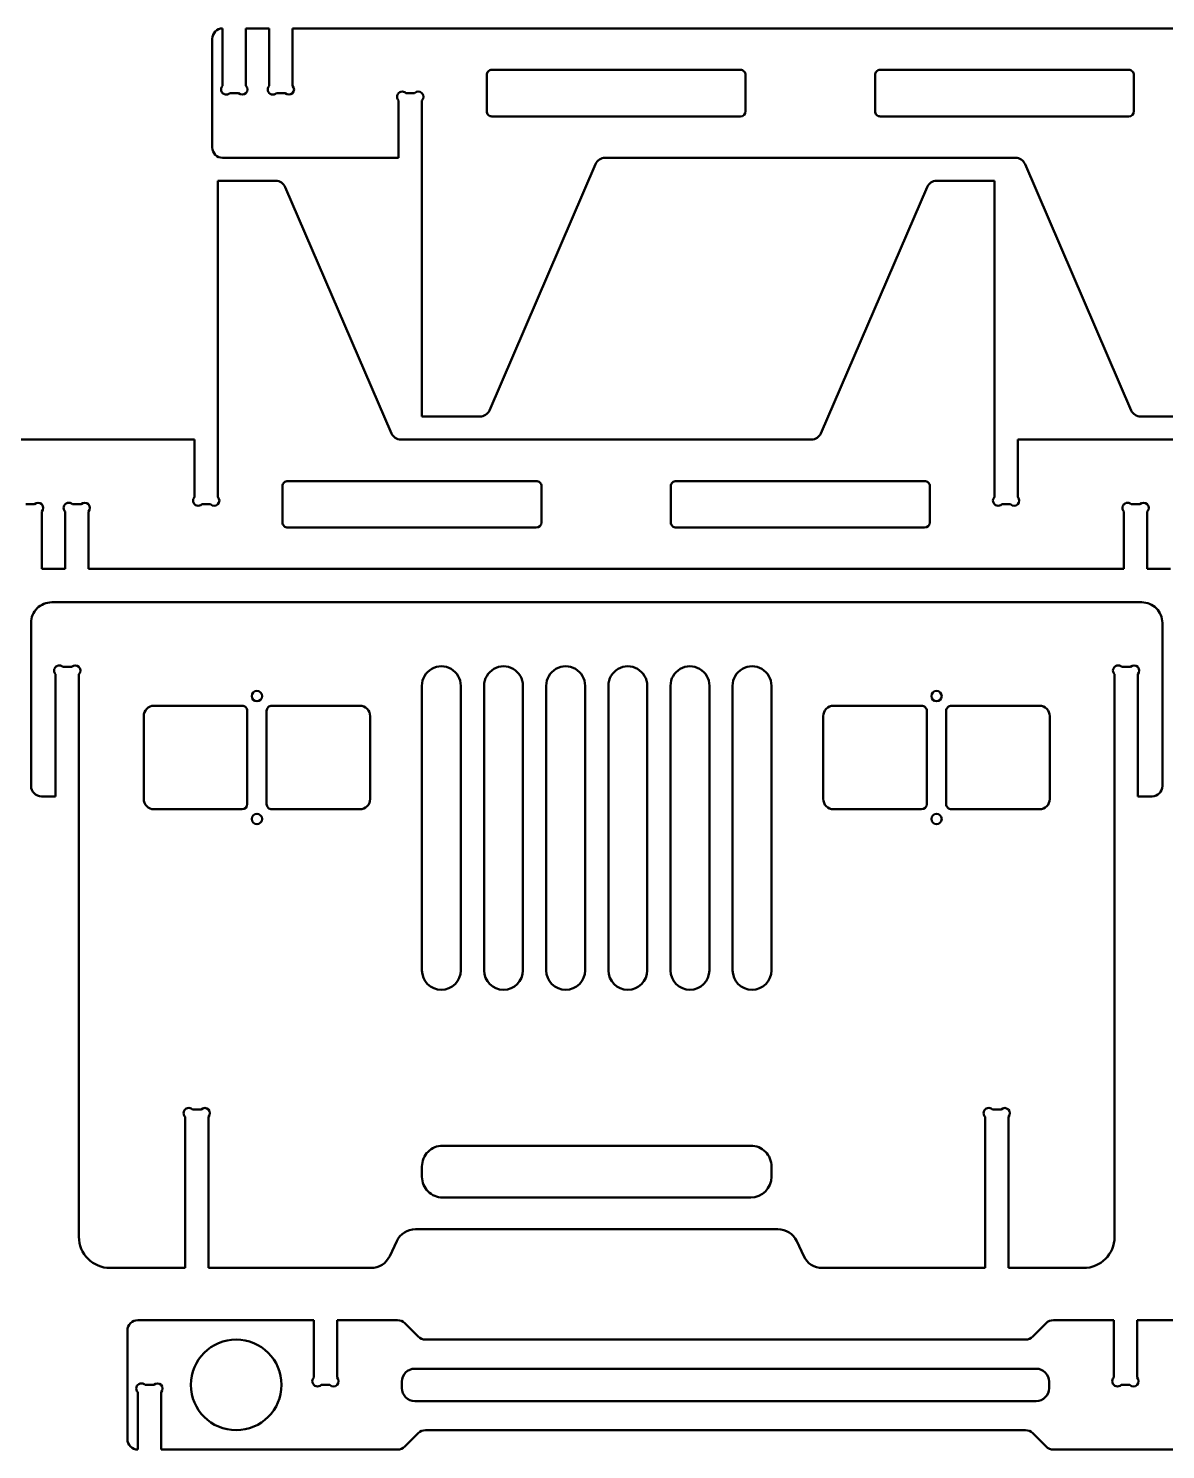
# Model space of a CAD drawing. Header units: millimetres. Extents: x -5696 to 5717, y -1207 to 892.
# Drawn here: x -3413.9 to -3218.1, y -1201.8 to -956.9 of the extents above; entities that cross this region are included whole.
import ezdxf

# ---------------------------------------------------------------- set-up
doc = ezdxf.new("R2010")
doc.units = ezdxf.units.MM
doc.header["$MEASUREMENT"] = 0
doc.layers.add('layer 1', color=7, linetype='Continuous')

msp = doc.modelspace()

# ---------------------------------------------------------------- linework, layer by layer
at = {"layer": 'layer 1', "lineweight": 50}
for points, knots in [([(-3380.4921, -956.9162), (-3380.9651, -956.9162), (-3381.4188, -957.1041), (-3381.7533, -957.4386), (-3381.7533, -957.4386), (-3382.0879, -957.7732), (-3382.2758, -958.2268), (-3382.2758, -958.6999)], [0, 0, 0, 0, 0.33333333, 0.33333333, 0.33333333, 0.33333333, 1, 1, 1, 1]), ([(-3334.115, -964.0511), (-3334.3515, -964.0511), (-3334.5783, -964.1451), (-3334.7456, -964.3124), (-3334.7456, -964.3124), (-3334.9129, -964.4796), (-3335.0068, -964.7065), (-3335.0068, -964.943)], [0, 0, 0, 0, 0.33333333, 0.33333333, 0.33333333, 0.33333333, 1, 1, 1, 1]), ([(-3290.4134, -964.943), (-3290.4134, -964.7065), (-3290.5074, -964.4796), (-3290.6747, -964.3124), (-3290.6747, -964.3124), (-3290.8419, -964.1451), (-3291.0688, -964.0511), (-3291.3053, -964.0511)], [0, 0, 0, 0, 0.33333333, 0.33333333, 0.33333333, 0.33333333, 1, 1, 1, 1]), ([(-3267.2249, -964.0511), (-3267.4614, -964.0511), (-3267.6883, -964.1451), (-3267.8555, -964.3124), (-3267.8555, -964.3124), (-3268.0228, -964.4796), (-3268.1167, -964.7065), (-3268.1167, -964.943)], [0, 0, 0, 0, 0.33333333, 0.33333333, 0.33333333, 0.33333333, 1, 1, 1, 1]), ([(-3223.5234, -964.943), (-3223.5234, -964.7065), (-3223.6173, -964.4796), (-3223.7846, -964.3124), (-3223.7846, -964.3124), (-3223.9518, -964.1451), (-3224.1787, -964.0511), (-3224.4152, -964.0511)], [0, 0, 0, 0, 0.33333333, 0.33333333, 0.33333333, 0.33333333, 1, 1, 1, 1]), ([(-3380.4921, -966.8033), (-3380.7174, -967.0286), (-3380.8054, -967.3569), (-3380.7229, -967.6647), (-3380.7229, -967.6647), (-3380.6404, -967.9725), (-3380.4, -968.2129), (-3380.0922, -968.2954), (-3380.0922, -968.2954), (-3379.7845, -968.3778), (-3379.4561, -968.2899), (-3379.2308, -968.0646)], [0, 0, 0, 0, 0.25, 0.25, 0.25, 0.25, 0.5, 0.5, 0.5, 0.5, 1, 1, 1, 1]), ([(-3377.7399, -968.0646), (-3377.3916, -968.4128), (-3376.827, -968.4128), (-3376.4787, -968.0646), (-3376.4787, -968.0646), (-3376.1304, -967.7163), (-3376.1304, -967.1515), (-3376.4787, -966.8033)], [0, 0, 0, 0, 0.33333333, 0.33333333, 0.33333333, 0.33333333, 1, 1, 1, 1]), ([(-3372.4653, -966.8033), (-3372.6906, -967.0286), (-3372.7786, -967.3569), (-3372.6961, -967.6647), (-3372.6961, -967.6647), (-3372.6136, -967.9725), (-3372.3732, -968.2129), (-3372.0654, -968.2954), (-3372.0654, -968.2954), (-3371.7577, -968.3778), (-3371.4293, -968.2899), (-3371.204, -968.0646)], [0, 0, 0, 0, 0.25, 0.25, 0.25, 0.25, 0.5, 0.5, 0.5, 0.5, 1, 1, 1, 1]), ([(-3369.7131, -968.0646), (-3369.3648, -968.4128), (-3368.8002, -968.4128), (-3368.4519, -968.0646), (-3368.4519, -968.0646), (-3368.1036, -967.7163), (-3368.1036, -967.1515), (-3368.4519, -966.8033)], [0, 0, 0, 0, 0.33333333, 0.33333333, 0.33333333, 0.33333333, 1, 1, 1, 1]), ([(-3348.9073, -968.0646), (-3349.1326, -967.8392), (-3349.461, -967.7512), (-3349.7687, -967.8337), (-3349.7687, -967.8337), (-3350.0765, -967.9162), (-3350.3169, -968.1566), (-3350.3994, -968.4644), (-3350.3994, -968.4644), (-3350.4819, -968.7721), (-3350.3939, -969.1005), (-3350.1686, -969.3258)], [0, 0, 0, 0, 0.25, 0.25, 0.25, 0.25, 0.5, 0.5, 0.5, 0.5, 1, 1, 1, 1]), ([(-3346.1552, -969.3258), (-3345.8069, -968.9775), (-3345.8069, -968.4128), (-3346.1552, -968.0646), (-3346.1552, -968.0646), (-3346.5035, -967.7163), (-3347.0681, -967.7163), (-3347.4164, -968.0646)], [0, 0, 0, 0, 0.33333333, 0.33333333, 0.33333333, 0.33333333, 1, 1, 1, 1]), ([(-3335.0068, -971.1861), (-3335.0068, -971.4226), (-3334.9129, -971.6495), (-3334.7456, -971.8167), (-3334.7456, -971.8167), (-3334.5783, -971.984), (-3334.3515, -972.078), (-3334.115, -972.078)], [0, 0, 0, 0, 0.33333333, 0.33333333, 0.33333333, 0.33333333, 1, 1, 1, 1]), ([(-3268.1167, -971.1861), (-3268.1167, -971.4226), (-3268.0228, -971.6495), (-3267.8555, -971.8167), (-3267.8555, -971.8167), (-3267.6883, -971.984), (-3267.4614, -972.078), (-3267.2249, -972.078)], [0, 0, 0, 0, 0.33333333, 0.33333333, 0.33333333, 0.33333333, 1, 1, 1, 1]), ([(-3382.2758, -977.4292), (-3382.2758, -977.9022), (-3382.0879, -978.3559), (-3381.7533, -978.6904), (-3381.7533, -978.6904), (-3381.4188, -979.025), (-3380.9651, -979.2129), (-3380.4921, -979.2129)], [0, 0, 0, 0, 0.33333333, 0.33333333, 0.33333333, 0.33333333, 1, 1, 1, 1]), ([(-3369.2749, -1034.907), (-3369.5114, -1034.907), (-3369.7383, -1035.0009), (-3369.9055, -1035.1682), (-3369.9055, -1035.1682), (-3370.0728, -1035.3355), (-3370.1668, -1035.5623), (-3370.1668, -1035.7988)], [0, 0, 0, 0, 0.33333333, 0.33333333, 0.33333333, 0.33333333, 1, 1, 1, 1]), ([(-3325.5734, -1035.7988), (-3325.5734, -1035.5623), (-3325.6673, -1035.3355), (-3325.8346, -1035.1682), (-3325.8346, -1035.1682), (-3326.0019, -1035.0009), (-3326.2287, -1034.907), (-3326.4652, -1034.907)], [0, 0, 0, 0, 0.33333333, 0.33333333, 0.33333333, 0.33333333, 1, 1, 1, 1]), ([(-3302.3848, -1034.907), (-3302.6214, -1034.907), (-3302.8482, -1035.0009), (-3303.0155, -1035.1682), (-3303.0155, -1035.1682), (-3303.1827, -1035.3355), (-3303.2767, -1035.5623), (-3303.2767, -1035.7988)], [0, 0, 0, 0, 0.33333333, 0.33333333, 0.33333333, 0.33333333, 1, 1, 1, 1]), ([(-3258.6833, -1035.7988), (-3258.6833, -1035.5623), (-3258.7773, -1035.3355), (-3258.9445, -1035.1682), (-3258.9445, -1035.1682), (-3259.1118, -1035.0009), (-3259.3386, -1034.907), (-3259.5752, -1034.907)], [0, 0, 0, 0, 0.33333333, 0.33333333, 0.33333333, 0.33333333, 1, 1, 1, 1]), ([(-3385.3285, -1037.6591), (-3385.5538, -1037.8844), (-3385.6418, -1038.2128), (-3385.5593, -1038.5206), (-3385.5593, -1038.5206), (-3385.4769, -1038.8283), (-3385.2365, -1039.0687), (-3384.9287, -1039.1512), (-3384.9287, -1039.1512), (-3384.6209, -1039.2337), (-3384.2925, -1039.1457), (-3384.0672, -1038.9204)], [0, 0, 0, 0, 0.25, 0.25, 0.25, 0.25, 0.5, 0.5, 0.5, 0.5, 1, 1, 1, 1]), ([(-3382.5764, -1038.9204), (-3382.2281, -1039.2687), (-3381.6634, -1039.2687), (-3381.3151, -1038.9204), (-3381.3151, -1038.9204), (-3380.9668, -1038.5721), (-3380.9668, -1038.0074), (-3381.3151, -1037.6591)], [0, 0, 0, 0, 0.33333333, 0.33333333, 0.33333333, 0.33333333, 1, 1, 1, 1]), ([(-3247.535, -1037.6591), (-3247.7603, -1037.8844), (-3247.8483, -1038.2128), (-3247.7658, -1038.5206), (-3247.7658, -1038.5206), (-3247.6833, -1038.8283), (-3247.4429, -1039.0687), (-3247.1352, -1039.1512), (-3247.1352, -1039.1512), (-3246.8274, -1039.2337), (-3246.499, -1039.1457), (-3246.2737, -1038.9204)], [0, 0, 0, 0, 0.25, 0.25, 0.25, 0.25, 0.5, 0.5, 0.5, 0.5, 1, 1, 1, 1]), ([(-3244.7829, -1038.9204), (-3244.4346, -1039.2687), (-3243.8699, -1039.2687), (-3243.5216, -1038.9204), (-3243.5216, -1038.9204), (-3243.1733, -1038.5721), (-3243.1733, -1038.0074), (-3243.5216, -1037.6591)], [0, 0, 0, 0, 0.33333333, 0.33333333, 0.33333333, 0.33333333, 1, 1, 1, 1]), ([(-3411.6386, -1040.1817), (-3411.2903, -1039.8334), (-3411.2903, -1039.2687), (-3411.6386, -1038.9204), (-3411.6386, -1038.9204), (-3411.9869, -1038.5721), (-3412.5516, -1038.5721), (-3412.8999, -1038.9204)], [0, 0, 0, 0, 0.33333333, 0.33333333, 0.33333333, 0.33333333, 1, 1, 1, 1]), ([(-3406.3639, -1038.9204), (-3406.5892, -1038.6951), (-3406.9176, -1038.6071), (-3407.2254, -1038.6895), (-3407.2254, -1038.6895), (-3407.5332, -1038.772), (-3407.7736, -1039.0124), (-3407.856, -1039.3202), (-3407.856, -1039.3202), (-3407.9385, -1039.628), (-3407.8505, -1039.9564), (-3407.6252, -1040.1817)], [0, 0, 0, 0, 0.25, 0.25, 0.25, 0.25, 0.5, 0.5, 0.5, 0.5, 1, 1, 1, 1]), ([(-3403.6118, -1040.1817), (-3403.2635, -1039.8334), (-3403.2635, -1039.2687), (-3403.6118, -1038.9204), (-3403.6118, -1038.9204), (-3403.9601, -1038.5721), (-3404.5248, -1038.5721), (-3404.8731, -1038.9204)], [0, 0, 0, 0, 0.33333333, 0.33333333, 0.33333333, 0.33333333, 1, 1, 1, 1]), ([(-3223.977, -1038.9204), (-3224.2023, -1038.6951), (-3224.5307, -1038.6071), (-3224.8385, -1038.6895), (-3224.8385, -1038.6895), (-3225.1462, -1038.772), (-3225.3866, -1039.0124), (-3225.4691, -1039.3202), (-3225.4691, -1039.3202), (-3225.5516, -1039.628), (-3225.4636, -1039.9564), (-3225.2383, -1040.1817)], [0, 0, 0, 0, 0.25, 0.25, 0.25, 0.25, 0.5, 0.5, 0.5, 0.5, 1, 1, 1, 1]), ([(-3221.2249, -1040.1817), (-3220.8766, -1039.8334), (-3220.8766, -1039.2687), (-3221.2249, -1038.9204), (-3221.2249, -1038.9204), (-3221.5732, -1038.5721), (-3222.1379, -1038.5721), (-3222.4862, -1038.9204)], [0, 0, 0, 0, 0.33333333, 0.33333333, 0.33333333, 0.33333333, 1, 1, 1, 1]), ([(-3370.1668, -1042.0419), (-3370.1668, -1042.2784), (-3370.0728, -1042.5053), (-3369.9055, -1042.6726), (-3369.9055, -1042.6726), (-3369.7383, -1042.8398), (-3369.5114, -1042.9338), (-3369.2749, -1042.9338)], [0, 0, 0, 0, 0.33333333, 0.33333333, 0.33333333, 0.33333333, 1, 1, 1, 1]), ([(-3303.2767, -1042.0419), (-3303.2767, -1042.2784), (-3303.1827, -1042.5053), (-3303.0155, -1042.6726), (-3303.0155, -1042.6726), (-3302.8482, -1042.8398), (-3302.6214, -1042.9338), (-3302.3848, -1042.9338)], [0, 0, 0, 0, 0.33333333, 0.33333333, 0.33333333, 0.33333333, 1, 1, 1, 1]), ([(-3409.9215, -1055.8016), (-3410.8677, -1055.8016), (-3411.7751, -1056.1775), (-3412.4441, -1056.8465), (-3412.4441, -1056.8465), (-3413.1131, -1057.5155), (-3413.489, -1058.4229), (-3413.489, -1059.3691)], [0, 0, 0, 0, 0.33333333, 0.33333333, 0.33333333, 0.33333333, 1, 1, 1, 1]), ([(-3218.6159, -1059.3691), (-3218.6159, -1058.4229), (-3218.9918, -1057.5155), (-3219.6608, -1056.8465), (-3219.6608, -1056.8465), (-3220.3298, -1056.1775), (-3221.2372, -1055.8016), (-3222.1834, -1055.8016)], [0, 0, 0, 0, 0.33333333, 0.33333333, 0.33333333, 0.33333333, 1, 1, 1, 1]), ([(-3407.9913, -1066.95), (-3408.2166, -1066.7246), (-3408.545, -1066.6367), (-3408.8528, -1066.7191), (-3408.8528, -1066.7191), (-3409.1606, -1066.8016), (-3409.401, -1067.042), (-3409.4834, -1067.3498), (-3409.4834, -1067.3498), (-3409.5659, -1067.6576), (-3409.4779, -1067.986), (-3409.2526, -1068.2113)], [0, 0, 0, 0, 0.25, 0.25, 0.25, 0.25, 0.5, 0.5, 0.5, 0.5, 1, 1, 1, 1]), ([(-3405.2392, -1068.2113), (-3404.8909, -1067.863), (-3404.8909, -1067.2983), (-3405.2392, -1066.95), (-3405.2392, -1066.95), (-3405.5875, -1066.6017), (-3406.1522, -1066.6017), (-3406.5005, -1066.95)], [0, 0, 0, 0, 0.33333333, 0.33333333, 0.33333333, 0.33333333, 1, 1, 1, 1]), ([(-3339.464, -1070.183), (-3339.464, -1068.9881), (-3340.1014, -1067.884), (-3341.1362, -1067.2866), (-3341.1362, -1067.2866), (-3342.171, -1066.6891), (-3343.4459, -1066.6891), (-3344.4807, -1067.2866), (-3344.4807, -1067.2866), (-3345.5155, -1067.884), (-3346.153, -1068.9881), (-3346.153, -1070.183)], [0, 0, 0, 0, 0.25, 0.25, 0.25, 0.25, 0.5, 0.5, 0.5, 0.5, 1, 1, 1, 1]), ([(-3328.7616, -1070.183), (-3328.7616, -1068.9881), (-3329.399, -1067.884), (-3330.4338, -1067.2866), (-3330.4338, -1067.2866), (-3331.4686, -1066.6891), (-3332.7435, -1066.6891), (-3333.7783, -1067.2866), (-3333.7783, -1067.2866), (-3334.8131, -1067.884), (-3335.4506, -1068.9881), (-3335.4506, -1070.183)], [0, 0, 0, 0, 0.25, 0.25, 0.25, 0.25, 0.5, 0.5, 0.5, 0.5, 1, 1, 1, 1]), ([(-3318.0591, -1070.183), (-3318.0591, -1068.9881), (-3318.6966, -1067.884), (-3319.7314, -1067.2866), (-3319.7314, -1067.2866), (-3320.7662, -1066.6891), (-3322.0411, -1066.6891), (-3323.0759, -1067.2866), (-3323.0759, -1067.2866), (-3324.1107, -1067.884), (-3324.7482, -1068.9881), (-3324.7482, -1070.183)], [0, 0, 0, 0, 0.25, 0.25, 0.25, 0.25, 0.5, 0.5, 0.5, 0.5, 1, 1, 1, 1]), ([(-3307.3567, -1070.183), (-3307.3567, -1068.9881), (-3307.9942, -1067.884), (-3309.029, -1067.2866), (-3309.029, -1067.2866), (-3310.0638, -1066.6891), (-3311.3387, -1066.6891), (-3312.3735, -1067.2866), (-3312.3735, -1067.2866), (-3313.4083, -1067.884), (-3314.0457, -1068.9881), (-3314.0457, -1070.183)], [0, 0, 0, 0, 0.25, 0.25, 0.25, 0.25, 0.5, 0.5, 0.5, 0.5, 1, 1, 1, 1]), ([(-3296.6543, -1070.183), (-3296.6543, -1068.9881), (-3297.2918, -1067.884), (-3298.3266, -1067.2866), (-3298.3266, -1067.2866), (-3299.3614, -1066.6891), (-3300.6363, -1066.6891), (-3301.6711, -1067.2866), (-3301.6711, -1067.2866), (-3302.7059, -1067.884), (-3303.3433, -1068.9881), (-3303.3433, -1070.183)], [0, 0, 0, 0, 0.25, 0.25, 0.25, 0.25, 0.5, 0.5, 0.5, 0.5, 1, 1, 1, 1]), ([(-3285.9519, -1070.183), (-3285.9519, -1068.9881), (-3286.5894, -1067.884), (-3287.6242, -1067.2866), (-3287.6242, -1067.2866), (-3288.659, -1066.6891), (-3289.9339, -1066.6891), (-3290.9687, -1067.2866), (-3290.9687, -1067.2866), (-3292.0035, -1067.884), (-3292.6409, -1068.9881), (-3292.6409, -1070.183)], [0, 0, 0, 0, 0.25, 0.25, 0.25, 0.25, 0.5, 0.5, 0.5, 0.5, 1, 1, 1, 1]), ([(-3225.6044, -1066.95), (-3225.8297, -1066.7246), (-3226.1581, -1066.6367), (-3226.4659, -1066.7191), (-3226.4659, -1066.7191), (-3226.7736, -1066.8016), (-3227.014, -1067.042), (-3227.0965, -1067.3498), (-3227.0965, -1067.3498), (-3227.179, -1067.6576), (-3227.091, -1067.986), (-3226.8657, -1068.2113)], [0, 0, 0, 0, 0.25, 0.25, 0.25, 0.25, 0.5, 0.5, 0.5, 0.5, 1, 1, 1, 1]), ([(-3222.8523, -1068.2113), (-3222.504, -1067.863), (-3222.504, -1067.2983), (-3222.8523, -1066.95), (-3222.8523, -1066.95), (-3223.2006, -1066.6017), (-3223.7653, -1066.6017), (-3224.1136, -1066.95)], [0, 0, 0, 0, 0.33333333, 0.33333333, 0.33333333, 0.33333333, 1, 1, 1, 1]), ([(-3373.6894, -1071.9667), (-3373.6894, -1071.4742), (-3374.0887, -1071.0748), (-3374.5813, -1071.0748), (-3374.5813, -1071.0748), (-3375.0738, -1071.0748), (-3375.4731, -1071.4742), (-3375.4731, -1071.9667), (-3375.4731, -1071.9667), (-3375.4731, -1072.4593), (-3375.0738, -1072.8586), (-3374.5813, -1072.8586), (-3374.5813, -1072.8586), (-3374.0887, -1072.8586), (-3373.6894, -1072.4593), (-3373.6894, -1071.9667)], [0, 0, 0, 0, 0.2, 0.2, 0.2, 0.2, 0.4, 0.4, 0.4, 0.4, 0.6, 0.6, 0.6, 0.6, 1, 1, 1, 1]), ([(-3256.6318, -1071.9667), (-3256.6318, -1071.4742), (-3257.0311, -1071.0748), (-3257.5236, -1071.0748), (-3257.5236, -1071.0748), (-3258.0162, -1071.0748), (-3258.4155, -1071.4742), (-3258.4155, -1071.9667), (-3258.4155, -1071.9667), (-3258.4155, -1072.4593), (-3258.0162, -1072.8586), (-3257.5236, -1072.8586), (-3257.5236, -1072.8586), (-3257.0311, -1072.8586), (-3256.6318, -1072.4593), (-3256.6318, -1071.9667)], [0, 0, 0, 0, 0.2, 0.2, 0.2, 0.2, 0.4, 0.4, 0.4, 0.4, 0.6, 0.6, 0.6, 0.6, 1, 1, 1, 1]), ([(-3392.3071, -1073.639), (-3392.7802, -1073.639), (-3393.2339, -1073.8269), (-3393.5684, -1074.1614), (-3393.5684, -1074.1614), (-3393.9029, -1074.4959), (-3394.0909, -1074.9496), (-3394.0909, -1075.4227)], [0, 0, 0, 0, 0.33333333, 0.33333333, 0.33333333, 0.33333333, 1, 1, 1, 1]), ([(-3376.2535, -1074.5308), (-3376.2535, -1074.2943), (-3376.3475, -1074.0675), (-3376.5147, -1073.9002), (-3376.5147, -1073.9002), (-3376.682, -1073.7329), (-3376.9088, -1073.639), (-3377.1454, -1073.639)], [0, 0, 0, 0, 0.33333333, 0.33333333, 0.33333333, 0.33333333, 1, 1, 1, 1]), ([(-3372.0171, -1073.639), (-3372.2537, -1073.639), (-3372.4805, -1073.7329), (-3372.6478, -1073.9002), (-3372.6478, -1073.9002), (-3372.815, -1074.0675), (-3372.909, -1074.2943), (-3372.909, -1074.5308)], [0, 0, 0, 0, 0.33333333, 0.33333333, 0.33333333, 0.33333333, 1, 1, 1, 1]), ([(-3355.0717, -1075.4227), (-3355.0717, -1074.9496), (-3355.2596, -1074.4959), (-3355.5941, -1074.1614), (-3355.5941, -1074.1614), (-3355.9286, -1073.8269), (-3356.3823, -1073.639), (-3356.8554, -1073.639)], [0, 0, 0, 0, 0.33333333, 0.33333333, 0.33333333, 0.33333333, 1, 1, 1, 1]), ([(-3275.2495, -1073.639), (-3275.7226, -1073.639), (-3276.1763, -1073.8269), (-3276.5108, -1074.1614), (-3276.5108, -1074.1614), (-3276.8453, -1074.4959), (-3277.0332, -1074.9496), (-3277.0332, -1075.4227)], [0, 0, 0, 0, 0.33333333, 0.33333333, 0.33333333, 0.33333333, 1, 1, 1, 1]), ([(-3259.1959, -1074.5308), (-3259.1959, -1074.2943), (-3259.2898, -1074.0675), (-3259.4571, -1073.9002), (-3259.4571, -1073.9002), (-3259.6244, -1073.7329), (-3259.8512, -1073.639), (-3260.0878, -1073.639)], [0, 0, 0, 0, 0.33333333, 0.33333333, 0.33333333, 0.33333333, 1, 1, 1, 1]), ([(-3254.9595, -1073.639), (-3255.1961, -1073.639), (-3255.4229, -1073.7329), (-3255.5902, -1073.9002), (-3255.5902, -1073.9002), (-3255.7574, -1074.0675), (-3255.8514, -1074.2943), (-3255.8514, -1074.5308)], [0, 0, 0, 0, 0.33333333, 0.33333333, 0.33333333, 0.33333333, 1, 1, 1, 1]), ([(-3238.014, -1075.4227), (-3238.014, -1074.9496), (-3238.202, -1074.4959), (-3238.5365, -1074.1614), (-3238.5365, -1074.1614), (-3238.871, -1073.8269), (-3239.3247, -1073.639), (-3239.7978, -1073.639)], [0, 0, 0, 0, 0.33333333, 0.33333333, 0.33333333, 0.33333333, 1, 1, 1, 1]), ([(-3413.489, -1087.4629), (-3413.489, -1087.936), (-3413.301, -1088.3897), (-3412.9665, -1088.7242), (-3412.9665, -1088.7242), (-3412.632, -1089.0587), (-3412.1783, -1089.2466), (-3411.7053, -1089.2466)], [0, 0, 0, 0, 0.33333333, 0.33333333, 0.33333333, 0.33333333, 1, 1, 1, 1]), ([(-3394.0909, -1089.6926), (-3394.0909, -1090.1657), (-3393.9029, -1090.6194), (-3393.5684, -1090.9539), (-3393.5684, -1090.9539), (-3393.2339, -1091.2884), (-3392.7802, -1091.4763), (-3392.3071, -1091.4763)], [0, 0, 0, 0, 0.33333333, 0.33333333, 0.33333333, 0.33333333, 1, 1, 1, 1]), ([(-3277.0332, -1089.6926), (-3277.0332, -1090.1657), (-3276.8453, -1090.6194), (-3276.5108, -1090.9539), (-3276.5108, -1090.9539), (-3276.1763, -1091.2884), (-3275.7226, -1091.4763), (-3275.2495, -1091.4763)], [0, 0, 0, 0, 0.33333333, 0.33333333, 0.33333333, 0.33333333, 1, 1, 1, 1]), ([(-3372.909, -1090.5845), (-3372.909, -1090.821), (-3372.815, -1091.0478), (-3372.6478, -1091.2151), (-3372.6478, -1091.2151), (-3372.4805, -1091.3824), (-3372.2537, -1091.4763), (-3372.0171, -1091.4763)], [0, 0, 0, 0, 0.33333333, 0.33333333, 0.33333333, 0.33333333, 1, 1, 1, 1]), ([(-3255.8514, -1090.5845), (-3255.8514, -1090.821), (-3255.7574, -1091.0478), (-3255.5902, -1091.2151), (-3255.5902, -1091.2151), (-3255.4229, -1091.3824), (-3255.1961, -1091.4763), (-3254.9595, -1091.4763)], [0, 0, 0, 0, 0.33333333, 0.33333333, 0.33333333, 0.33333333, 1, 1, 1, 1]), ([(-3373.6894, -1093.1486), (-3373.6894, -1092.656), (-3374.0887, -1092.2567), (-3374.5813, -1092.2567), (-3374.5813, -1092.2567), (-3375.0738, -1092.2567), (-3375.4731, -1092.656), (-3375.4731, -1093.1486), (-3375.4731, -1093.1486), (-3375.4731, -1093.6411), (-3375.0738, -1094.0404), (-3374.5813, -1094.0404), (-3374.5813, -1094.0404), (-3374.0887, -1094.0404), (-3373.6894, -1093.6411), (-3373.6894, -1093.1486)], [0, 0, 0, 0, 0.2, 0.2, 0.2, 0.2, 0.4, 0.4, 0.4, 0.4, 0.6, 0.6, 0.6, 0.6, 1, 1, 1, 1]), ([(-3256.6318, -1093.1486), (-3256.6318, -1092.656), (-3257.0311, -1092.2567), (-3257.5236, -1092.2567), (-3257.5236, -1092.2567), (-3258.0162, -1092.2567), (-3258.4155, -1092.656), (-3258.4155, -1093.1486), (-3258.4155, -1093.1486), (-3258.4155, -1093.6411), (-3258.0162, -1094.0404), (-3257.5236, -1094.0404), (-3257.5236, -1094.0404), (-3257.0311, -1094.0404), (-3256.6318, -1093.6411), (-3256.6318, -1093.1486)], [0, 0, 0, 0, 0.2, 0.2, 0.2, 0.2, 0.4, 0.4, 0.4, 0.4, 0.6, 0.6, 0.6, 0.6, 1, 1, 1, 1]), ([(-3346.153, -1119.2357), (-3346.153, -1121.0828), (-3344.6556, -1122.5802), (-3342.8085, -1122.5802), (-3342.8085, -1122.5802), (-3340.9614, -1122.5802), (-3339.464, -1121.0828), (-3339.464, -1119.2357)], [0, 0, 0, 0, 0.33333333, 0.33333333, 0.33333333, 0.33333333, 1, 1, 1, 1]), ([(-3335.4506, -1119.2357), (-3335.4506, -1121.0828), (-3333.9532, -1122.5802), (-3332.1061, -1122.5802), (-3332.1061, -1122.5802), (-3330.259, -1122.5802), (-3328.7616, -1121.0828), (-3328.7616, -1119.2357)], [0, 0, 0, 0, 0.33333333, 0.33333333, 0.33333333, 0.33333333, 1, 1, 1, 1]), ([(-3324.7482, -1119.2357), (-3324.7482, -1121.0828), (-3323.2508, -1122.5802), (-3321.4037, -1122.5802), (-3321.4037, -1122.5802), (-3319.5565, -1122.5802), (-3318.0591, -1121.0828), (-3318.0591, -1119.2357)], [0, 0, 0, 0, 0.33333333, 0.33333333, 0.33333333, 0.33333333, 1, 1, 1, 1]), ([(-3314.0457, -1119.2357), (-3314.0457, -1121.0828), (-3312.5484, -1122.5802), (-3310.7012, -1122.5802), (-3310.7012, -1122.5802), (-3308.8541, -1122.5802), (-3307.3567, -1121.0828), (-3307.3567, -1119.2357)], [0, 0, 0, 0, 0.33333333, 0.33333333, 0.33333333, 0.33333333, 1, 1, 1, 1]), ([(-3303.3433, -1119.2357), (-3303.3433, -1121.0828), (-3301.846, -1122.5802), (-3299.9988, -1122.5802), (-3299.9988, -1122.5802), (-3298.1517, -1122.5802), (-3296.6543, -1121.0828), (-3296.6543, -1119.2357)], [0, 0, 0, 0, 0.33333333, 0.33333333, 0.33333333, 0.33333333, 1, 1, 1, 1]), ([(-3292.6409, -1119.2357), (-3292.6409, -1121.0828), (-3291.1435, -1122.5802), (-3289.2964, -1122.5802), (-3289.2964, -1122.5802), (-3287.4493, -1122.5802), (-3285.9519, -1121.0828), (-3285.9519, -1119.2357)], [0, 0, 0, 0, 0.33333333, 0.33333333, 0.33333333, 0.33333333, 1, 1, 1, 1]), ([(-3385.6946, -1143.2046), (-3385.9199, -1142.9793), (-3386.2483, -1142.8914), (-3386.5561, -1142.9738), (-3386.5561, -1142.9738), (-3386.8639, -1143.0563), (-3387.1043, -1143.2967), (-3387.1867, -1143.6045), (-3387.1867, -1143.6045), (-3387.2692, -1143.9122), (-3387.1812, -1144.2406), (-3386.9559, -1144.4659)], [0, 0, 0, 0, 0.25, 0.25, 0.25, 0.25, 0.5, 0.5, 0.5, 0.5, 1, 1, 1, 1]), ([(-3382.9425, -1144.4659), (-3382.5942, -1144.1176), (-3382.5942, -1143.5529), (-3382.9425, -1143.2046), (-3382.9425, -1143.2046), (-3383.2908, -1142.8563), (-3383.8555, -1142.8563), (-3384.2038, -1143.2046)], [0, 0, 0, 0, 0.33333333, 0.33333333, 0.33333333, 0.33333333, 1, 1, 1, 1]), ([(-3247.9011, -1143.2046), (-3248.1264, -1142.9793), (-3248.4548, -1142.8914), (-3248.7626, -1142.9738), (-3248.7626, -1142.9738), (-3249.0703, -1143.0563), (-3249.3107, -1143.2967), (-3249.3932, -1143.6045), (-3249.3932, -1143.6045), (-3249.4757, -1143.9122), (-3249.3877, -1144.2406), (-3249.1624, -1144.4659)], [0, 0, 0, 0, 0.25, 0.25, 0.25, 0.25, 0.5, 0.5, 0.5, 0.5, 1, 1, 1, 1]), ([(-3245.149, -1144.4659), (-3244.8007, -1144.1176), (-3244.8007, -1143.5529), (-3245.149, -1143.2046), (-3245.149, -1143.2046), (-3245.4973, -1142.8563), (-3246.062, -1142.8563), (-3246.4103, -1143.2046)], [0, 0, 0, 0, 0.33333333, 0.33333333, 0.33333333, 0.33333333, 1, 1, 1, 1]), ([(-3342.5855, -1149.4477), (-3343.5316, -1149.4477), (-3344.4391, -1149.8236), (-3345.1081, -1150.4926), (-3345.1081, -1150.4926), (-3345.7771, -1151.1616), (-3346.153, -1152.069), (-3346.153, -1153.0152)], [0, 0, 0, 0, 0.33333333, 0.33333333, 0.33333333, 0.33333333, 1, 1, 1, 1]), ([(-3285.9519, -1153.0152), (-3285.9519, -1152.069), (-3286.3278, -1151.1616), (-3286.9968, -1150.4926), (-3286.9968, -1150.4926), (-3287.6658, -1149.8236), (-3288.5732, -1149.4477), (-3289.5194, -1149.4477)], [0, 0, 0, 0, 0.33333333, 0.33333333, 0.33333333, 0.33333333, 1, 1, 1, 1]), ([(-3346.153, -1154.7989), (-3346.153, -1155.7451), (-3345.7771, -1156.6525), (-3345.1081, -1157.3215), (-3345.1081, -1157.3215), (-3344.4391, -1157.9905), (-3343.5316, -1158.3664), (-3342.5855, -1158.3664)], [0, 0, 0, 0, 0.33333333, 0.33333333, 0.33333333, 0.33333333, 1, 1, 1, 1]), ([(-3405.2392, -1165.1669), (-3405.2392, -1166.5861), (-3404.6754, -1167.9472), (-3403.6719, -1168.9508), (-3403.6719, -1168.9508), (-3402.6683, -1169.9543), (-3401.3072, -1170.5181), (-3399.888, -1170.5181)], [0, 0, 0, 0, 0.33333333, 0.33333333, 0.33333333, 0.33333333, 1, 1, 1, 1]), ([(-3395.1027, -1179.5147), (-3395.5758, -1179.5147), (-3396.0295, -1179.7027), (-3396.364, -1180.0372), (-3396.364, -1180.0372), (-3396.6985, -1180.3717), (-3396.8864, -1180.8254), (-3396.8864, -1181.2985)], [0, 0, 0, 0, 0.33333333, 0.33333333, 0.33333333, 0.33333333, 1, 1, 1, 1]), ([(-3370.3534, -1190.6631), (-3370.3534, -1186.3532), (-3373.8473, -1182.8593), (-3378.1572, -1182.8592), (-3378.1572, -1182.8592), (-3382.4671, -1182.8592), (-3385.961, -1186.3531), (-3385.961, -1190.6631), (-3385.961, -1190.6631), (-3385.9611, -1194.973), (-3382.4672, -1198.4669), (-3378.1572, -1198.4669), (-3378.1572, -1198.4669), (-3373.8473, -1198.4669), (-3370.3534, -1194.9731), (-3370.3534, -1190.6631)], [0, 0, 0, 0, 0.2, 0.2, 0.2, 0.2, 0.4, 0.4, 0.4, 0.4, 0.6, 0.6, 0.6, 0.6, 1, 1, 1, 1]), ([(-3364.7792, -1189.4018), (-3365.0045, -1189.6271), (-3365.0925, -1189.9555), (-3365.01, -1190.2633), (-3365.01, -1190.2633), (-3364.9276, -1190.5711), (-3364.6871, -1190.8114), (-3364.3794, -1190.8939), (-3364.3794, -1190.8939), (-3364.0716, -1190.9764), (-3363.7432, -1190.8884), (-3363.5179, -1190.6631)], [0, 0, 0, 0, 0.25, 0.25, 0.25, 0.25, 0.5, 0.5, 0.5, 0.5, 1, 1, 1, 1]), ([(-3362.0271, -1190.6631), (-3361.6788, -1191.0114), (-3361.1141, -1191.0114), (-3360.7658, -1190.6631), (-3360.7658, -1190.6631), (-3360.4175, -1190.3148), (-3360.4175, -1189.7501), (-3360.7658, -1189.4018)], [0, 0, 0, 0, 0.33333333, 0.33333333, 0.33333333, 0.33333333, 1, 1, 1, 1]), ([(-3347.3878, -1187.876), (-3347.9791, -1187.876), (-3348.5462, -1188.1109), (-3348.9644, -1188.5291), (-3348.9644, -1188.5291), (-3349.3825, -1188.9472), (-3349.6174, -1189.5143), (-3349.6174, -1190.1057)], [0, 0, 0, 0, 0.33333333, 0.33333333, 0.33333333, 0.33333333, 1, 1, 1, 1]), ([(-3238.134, -1190.1057), (-3238.134, -1189.5143), (-3238.3689, -1188.9472), (-3238.7871, -1188.5291), (-3238.7871, -1188.5291), (-3239.2052, -1188.1109), (-3239.7723, -1187.876), (-3240.3637, -1187.876)], [0, 0, 0, 0, 0.33333333, 0.33333333, 0.33333333, 0.33333333, 1, 1, 1, 1]), ([(-3226.9857, -1189.4018), (-3227.211, -1189.6271), (-3227.299, -1189.9555), (-3227.2165, -1190.2633), (-3227.2165, -1190.2633), (-3227.134, -1190.5711), (-3226.8936, -1190.8114), (-3226.5858, -1190.8939), (-3226.5858, -1190.8939), (-3226.2781, -1190.9764), (-3225.9497, -1190.8884), (-3225.7244, -1190.6631)], [0, 0, 0, 0, 0.25, 0.25, 0.25, 0.25, 0.5, 0.5, 0.5, 0.5, 1, 1, 1, 1]), ([(-3224.2335, -1190.6631), (-3223.8852, -1191.0114), (-3223.3206, -1191.0114), (-3222.9723, -1190.6631), (-3222.9723, -1190.6631), (-3222.624, -1190.3148), (-3222.624, -1189.7501), (-3222.9722, -1189.4018)], [0, 0, 0, 0, 0.33333333, 0.33333333, 0.33333333, 0.33333333, 1, 1, 1, 1]), ([(-3393.8414, -1190.6631), (-3394.0667, -1190.4378), (-3394.3951, -1190.3498), (-3394.7029, -1190.4323), (-3394.7029, -1190.4323), (-3395.0106, -1190.5147), (-3395.2511, -1190.7551), (-3395.3335, -1191.0629), (-3395.3335, -1191.0629), (-3395.416, -1191.3707), (-3395.328, -1191.6991), (-3395.1027, -1191.9244)], [0, 0, 0, 0, 0.25, 0.25, 0.25, 0.25, 0.5, 0.5, 0.5, 0.5, 1, 1, 1, 1]), ([(-3391.0893, -1191.9244), (-3390.741, -1191.5761), (-3390.741, -1191.0114), (-3391.0893, -1190.6631), (-3391.0893, -1190.6631), (-3391.4376, -1190.3148), (-3392.0023, -1190.3148), (-3392.3506, -1190.6631)], [0, 0, 0, 0, 0.33333333, 0.33333333, 0.33333333, 0.33333333, 1, 1, 1, 1]), ([(-3349.6174, -1191.2205), (-3349.6174, -1191.8119), (-3349.3825, -1192.379), (-3348.9644, -1192.7971), (-3348.9644, -1192.7971), (-3348.5462, -1193.2153), (-3347.9791, -1193.4502), (-3347.3878, -1193.4502)], [0, 0, 0, 0, 0.33333333, 0.33333333, 0.33333333, 0.33333333, 1, 1, 1, 1]), ([(-3396.8864, -1200.0277), (-3396.8864, -1200.5008), (-3396.6985, -1200.9545), (-3396.364, -1201.289), (-3396.364, -1201.289), (-3396.0295, -1201.6235), (-3395.5758, -1201.8114), (-3395.1027, -1201.8114)], [0, 0, 0, 0, 0.33333333, 0.33333333, 0.33333333, 0.33333333, 1, 1, 1, 1])]:
    msp.add_open_spline(points, degree=3, knots=knots, dxfattribs=at)
for points in [[(-3380.4921, -966.8033), (-3380.4921, -966.8033), (-3380.4921, -956.9162), (-3380.4921, -956.9162)], [(-3376.4787, -956.9162), (-3376.4787, -956.9162), (-3376.4787, -966.8033), (-3376.4787, -966.8033)], [(-3372.4653, -956.9162), (-3372.4653, -956.9162), (-3376.4787, -956.9162), (-3376.4787, -956.9162)], [(-3372.4653, -966.8033), (-3372.4653, -966.8033), (-3372.4653, -956.9162), (-3372.4653, -956.9162)], [(-3368.4519, -956.9162), (-3368.4519, -956.9162), (-3368.4519, -966.8033), (-3368.4519, -966.8033)], [(-3190.0783, -956.9162), (-3190.0783, -956.9162), (-3368.4519, -956.9162), (-3368.4519, -956.9162)], [(-3382.2758, -958.6999), (-3382.2758, -958.6999), (-3382.2758, -977.4292), (-3382.2758, -977.4292)], [(-3334.115, -964.0511), (-3334.115, -964.0511), (-3291.3053, -964.0511), (-3291.3053, -964.0511)], [(-3267.2249, -964.0511), (-3267.2249, -964.0511), (-3224.4152, -964.0511), (-3224.4152, -964.0511)], [(-3335.0068, -971.1861), (-3335.0068, -971.1861), (-3335.0068, -964.943), (-3335.0068, -964.943)], [(-3290.4134, -964.943), (-3290.4134, -964.943), (-3290.4134, -971.1861), (-3290.4134, -971.1861)], [(-3268.1167, -971.1861), (-3268.1167, -971.1861), (-3268.1167, -964.943), (-3268.1167, -964.943)], [(-3223.5234, -964.943), (-3223.5234, -964.943), (-3223.5234, -971.1861), (-3223.5234, -971.1861)], [(-3377.7399, -968.0646), (-3377.7399, -968.0646), (-3379.2308, -968.0646), (-3379.2308, -968.0646)], [(-3369.7131, -968.0646), (-3369.7131, -968.0646), (-3371.204, -968.0646), (-3371.204, -968.0646)], [(-3350.1686, -979.2129), (-3350.1686, -979.2129), (-3350.1686, -969.3258), (-3350.1686, -969.3258)], [(-3348.9073, -968.0646), (-3348.9073, -968.0646), (-3347.4164, -968.0646), (-3347.4164, -968.0646)], [(-3346.1552, -969.3258), (-3346.1552, -969.3258), (-3346.1552, -1023.8063), (-3346.1552, -1023.8063)], [(-3291.3053, -972.078), (-3291.3053, -972.078), (-3334.115, -972.078), (-3334.115, -972.078)], [(-3291.3053, -972.078), (-3290.8127, -972.078), (-3290.4134, -971.6786), (-3290.4134, -971.1861)], [(-3224.4152, -972.078), (-3224.4152, -972.078), (-3267.2249, -972.078), (-3267.2249, -972.078)], [(-3224.4152, -972.078), (-3223.9227, -972.078), (-3223.5234, -971.6786), (-3223.5234, -971.1861)], [(-3380.4921, -979.2129), (-3380.4921, -979.2129), (-3350.1686, -979.2129), (-3350.1686, -979.2129)], [(-3314.612, -979.2129), (-3315.3242, -979.2129), (-3315.9681, -979.6365), (-3316.25, -980.2906)], [(-3314.612, -979.2129), (-3314.612, -979.2129), (-3243.9182, -979.2129), (-3243.9182, -979.2129)], [(-3242.2801, -980.2906), (-3242.562, -979.6365), (-3243.206, -979.2129), (-3243.9182, -979.2129)], [(-3334.5423, -1022.7286), (-3334.5423, -1022.7286), (-3316.25, -980.2906), (-3316.25, -980.2906)], [(-3242.2801, -980.2906), (-3242.2801, -980.2906), (-3223.9879, -1022.7286), (-3223.9879, -1022.7286)], [(-3381.3151, -983.1787), (-3381.3151, -983.1787), (-3381.3151, -1037.6591), (-3381.3151, -1037.6591)], [(-3371.3403, -983.1787), (-3371.3403, -983.1787), (-3381.3151, -983.1787), (-3381.3151, -983.1787)], [(-3369.7022, -984.2563), (-3369.9842, -983.6023), (-3370.6281, -983.1787), (-3371.3403, -983.1787)], [(-3351.41, -1026.6943), (-3351.41, -1026.6943), (-3369.7022, -984.2563), (-3369.7022, -984.2563)], [(-3259.1478, -984.2563), (-3259.1478, -984.2563), (-3277.4401, -1026.6943), (-3277.4401, -1026.6943)], [(-3257.5098, -983.1787), (-3258.222, -983.1787), (-3258.8659, -983.6023), (-3259.1478, -984.2563)], [(-3247.535, -983.1787), (-3247.535, -983.1787), (-3257.5098, -983.1787), (-3257.5098, -983.1787)], [(-3247.535, -1037.6591), (-3247.535, -1037.6591), (-3247.535, -983.1787), (-3247.535, -983.1787)], [(-3336.1803, -1023.8063), (-3335.4682, -1023.8063), (-3334.8242, -1023.3826), (-3334.5423, -1022.7286)], [(-3223.9879, -1022.7286), (-3223.706, -1023.3826), (-3223.062, -1023.8063), (-3222.3498, -1023.8063)], [(-3346.1552, -1023.8063), (-3346.1552, -1023.8063), (-3336.1803, -1023.8063), (-3336.1803, -1023.8063)], [(-3222.3498, -1023.8063), (-3222.3498, -1023.8063), (-3212.375, -1023.8063), (-3212.375, -1023.8063)], [(-3385.3285, -1027.772), (-3385.3285, -1027.772), (-3415.652, -1027.772), (-3415.652, -1027.772)], [(-3385.3285, -1037.6591), (-3385.3285, -1037.6591), (-3385.3285, -1027.772), (-3385.3285, -1027.772)], [(-3351.41, -1026.6943), (-3351.1281, -1027.3484), (-3350.4841, -1027.772), (-3349.7719, -1027.772)], [(-3279.0781, -1027.772), (-3279.0781, -1027.772), (-3349.7719, -1027.772), (-3349.7719, -1027.772)], [(-3279.0781, -1027.772), (-3278.3659, -1027.772), (-3277.722, -1027.3484), (-3277.4401, -1026.6943)], [(-3243.5216, -1027.772), (-3243.5216, -1027.772), (-3243.5216, -1037.6591), (-3243.5216, -1037.6591)], [(-3213.1981, -1027.772), (-3213.1981, -1027.772), (-3243.5216, -1027.772), (-3243.5216, -1027.772)], [(-3370.1668, -1042.0419), (-3370.1668, -1042.0419), (-3370.1668, -1035.7988), (-3370.1668, -1035.7988)], [(-3369.2749, -1034.907), (-3369.2749, -1034.907), (-3326.4652, -1034.907), (-3326.4652, -1034.907)], [(-3325.5734, -1035.7988), (-3325.5734, -1035.7988), (-3325.5734, -1042.0419), (-3325.5734, -1042.0419)], [(-3303.2767, -1042.0419), (-3303.2767, -1042.0419), (-3303.2767, -1035.7988), (-3303.2767, -1035.7988)], [(-3302.3848, -1034.907), (-3302.3848, -1034.907), (-3259.5752, -1034.907), (-3259.5752, -1034.907)], [(-3258.6833, -1035.7988), (-3258.6833, -1035.7988), (-3258.6833, -1042.0419), (-3258.6833, -1042.0419)], [(-3414.3907, -1038.9204), (-3414.3907, -1038.9204), (-3412.8999, -1038.9204), (-3412.8999, -1038.9204)], [(-3411.6386, -1040.1817), (-3411.6386, -1040.1817), (-3411.6386, -1050.0687), (-3411.6386, -1050.0687)], [(-3407.6252, -1050.0687), (-3407.6252, -1050.0687), (-3407.6252, -1040.1817), (-3407.6252, -1040.1817)], [(-3406.3639, -1038.9204), (-3406.3639, -1038.9204), (-3404.8731, -1038.9204), (-3404.8731, -1038.9204)], [(-3403.6118, -1040.1817), (-3403.6118, -1040.1817), (-3403.6118, -1050.0687), (-3403.6118, -1050.0687)], [(-3382.5764, -1038.9204), (-3382.5764, -1038.9204), (-3384.0672, -1038.9204), (-3384.0672, -1038.9204)], [(-3244.7829, -1038.9204), (-3244.7829, -1038.9204), (-3246.2737, -1038.9204), (-3246.2737, -1038.9204)], [(-3225.2383, -1050.0687), (-3225.2383, -1050.0687), (-3225.2383, -1040.1817), (-3225.2383, -1040.1817)], [(-3223.977, -1038.9204), (-3223.977, -1038.9204), (-3222.4862, -1038.9204), (-3222.4862, -1038.9204)], [(-3221.2249, -1040.1817), (-3221.2249, -1040.1817), (-3221.2249, -1050.0687), (-3221.2249, -1050.0687)], [(-3326.4652, -1042.9338), (-3326.4652, -1042.9338), (-3369.2749, -1042.9338), (-3369.2749, -1042.9338)], [(-3326.4652, -1042.9338), (-3325.9727, -1042.9338), (-3325.5734, -1042.5345), (-3325.5734, -1042.0419)], [(-3259.5752, -1042.9338), (-3259.5752, -1042.9338), (-3302.3848, -1042.9338), (-3302.3848, -1042.9338)], [(-3259.5752, -1042.9338), (-3259.0826, -1042.9338), (-3258.6833, -1042.5345), (-3258.6833, -1042.0419)], [(-3411.6386, -1050.0687), (-3411.6386, -1050.0687), (-3407.6252, -1050.0687), (-3407.6252, -1050.0687)], [(-3403.6118, -1050.0687), (-3403.6118, -1050.0687), (-3225.2383, -1050.0687), (-3225.2383, -1050.0687)], [(-3221.2249, -1050.0687), (-3221.2249, -1050.0687), (-3217.2115, -1050.0687), (-3217.2115, -1050.0687)], [(-3222.1834, -1055.8016), (-3222.1834, -1055.8016), (-3409.9215, -1055.8016), (-3409.9215, -1055.8016)], [(-3413.489, -1059.3691), (-3413.489, -1059.3691), (-3413.489, -1087.4629), (-3413.489, -1087.4629)], [(-3218.6159, -1087.4629), (-3218.6159, -1087.4629), (-3218.6159, -1059.3691), (-3218.6159, -1059.3691)], [(-3407.9913, -1066.95), (-3407.9913, -1066.95), (-3406.5005, -1066.95), (-3406.5005, -1066.95)], [(-3225.6044, -1066.95), (-3225.6044, -1066.95), (-3224.1136, -1066.95), (-3224.1136, -1066.95)], [(-3409.2526, -1089.2466), (-3409.2526, -1089.2466), (-3409.2526, -1068.2113), (-3409.2526, -1068.2113)], [(-3405.2392, -1068.2113), (-3405.2392, -1068.2113), (-3405.2392, -1165.1669), (-3405.2392, -1165.1669)], [(-3346.153, -1119.2357), (-3346.153, -1119.2357), (-3346.153, -1070.183), (-3346.153, -1070.183)], [(-3339.464, -1070.183), (-3339.464, -1070.183), (-3339.464, -1119.2357), (-3339.464, -1119.2357)], [(-3335.4506, -1119.2357), (-3335.4506, -1119.2357), (-3335.4506, -1070.183), (-3335.4506, -1070.183)], [(-3328.7616, -1070.183), (-3328.7616, -1070.183), (-3328.7616, -1119.2357), (-3328.7616, -1119.2357)], [(-3324.7482, -1119.2357), (-3324.7482, -1119.2357), (-3324.7482, -1070.183), (-3324.7482, -1070.183)], [(-3318.0591, -1070.183), (-3318.0591, -1070.183), (-3318.0591, -1119.2357), (-3318.0591, -1119.2357)], [(-3314.0457, -1119.2357), (-3314.0457, -1119.2357), (-3314.0457, -1070.183), (-3314.0457, -1070.183)], [(-3307.3567, -1070.183), (-3307.3567, -1070.183), (-3307.3567, -1119.2357), (-3307.3567, -1119.2357)], [(-3303.3433, -1119.2357), (-3303.3433, -1119.2357), (-3303.3433, -1070.183), (-3303.3433, -1070.183)], [(-3296.6543, -1070.183), (-3296.6543, -1070.183), (-3296.6543, -1119.2357), (-3296.6543, -1119.2357)], [(-3292.6409, -1119.2357), (-3292.6409, -1119.2357), (-3292.6409, -1070.183), (-3292.6409, -1070.183)], [(-3285.9519, -1070.183), (-3285.9519, -1070.183), (-3285.9519, -1119.2357), (-3285.9519, -1119.2357)], [(-3226.8657, -1165.1669), (-3226.8657, -1165.1669), (-3226.8657, -1068.2113), (-3226.8657, -1068.2113)], [(-3222.8523, -1068.2113), (-3222.8523, -1068.2113), (-3222.8523, -1089.2466), (-3222.8523, -1089.2466)], [(-3392.3071, -1073.639), (-3392.3071, -1073.639), (-3377.1454, -1073.639), (-3377.1454, -1073.639)], [(-3376.2535, -1074.5308), (-3376.2535, -1074.5308), (-3376.2535, -1090.5845), (-3376.2535, -1090.5845)], [(-3372.909, -1090.5845), (-3372.909, -1090.5845), (-3372.909, -1074.5308), (-3372.909, -1074.5308)], [(-3372.0171, -1073.639), (-3372.0171, -1073.639), (-3356.8554, -1073.639), (-3356.8554, -1073.639)], [(-3275.2495, -1073.639), (-3275.2495, -1073.639), (-3260.0878, -1073.639), (-3260.0878, -1073.639)], [(-3259.1959, -1074.5308), (-3259.1959, -1074.5308), (-3259.1959, -1090.5845), (-3259.1959, -1090.5845)], [(-3255.8514, -1090.5845), (-3255.8514, -1090.5845), (-3255.8514, -1074.5308), (-3255.8514, -1074.5308)], [(-3254.9595, -1073.639), (-3254.9595, -1073.639), (-3239.7978, -1073.639), (-3239.7978, -1073.639)], [(-3394.0909, -1089.6926), (-3394.0909, -1089.6926), (-3394.0909, -1075.4227), (-3394.0909, -1075.4227)], [(-3355.0717, -1075.4227), (-3355.0717, -1075.4227), (-3355.0717, -1089.6926), (-3355.0717, -1089.6926)], [(-3277.0332, -1089.6926), (-3277.0332, -1089.6926), (-3277.0332, -1075.4227), (-3277.0332, -1075.4227)], [(-3238.014, -1075.4227), (-3238.014, -1075.4227), (-3238.014, -1089.6926), (-3238.014, -1089.6926)], [(-3411.7053, -1089.2466), (-3411.7053, -1089.2466), (-3409.2526, -1089.2466), (-3409.2526, -1089.2466)], [(-3356.8554, -1091.4763), (-3355.8703, -1091.4763), (-3355.0717, -1090.6777), (-3355.0717, -1089.6926)], [(-3239.7978, -1091.4763), (-3238.8127, -1091.4763), (-3238.014, -1090.6777), (-3238.014, -1089.6926)], [(-3222.8523, -1089.2466), (-3222.8523, -1089.2466), (-3220.3996, -1089.2466), (-3220.3996, -1089.2466)], [(-3220.3996, -1089.2466), (-3219.4145, -1089.2466), (-3218.6159, -1088.448), (-3218.6159, -1087.4629)], [(-3377.1454, -1091.4763), (-3377.1454, -1091.4763), (-3392.3071, -1091.4763), (-3392.3071, -1091.4763)], [(-3377.1454, -1091.4763), (-3376.6528, -1091.4763), (-3376.2535, -1091.077), (-3376.2535, -1090.5845)], [(-3356.8554, -1091.4763), (-3356.8554, -1091.4763), (-3372.0171, -1091.4763), (-3372.0171, -1091.4763)], [(-3260.0878, -1091.4763), (-3260.0878, -1091.4763), (-3275.2495, -1091.4763), (-3275.2495, -1091.4763)], [(-3260.0878, -1091.4763), (-3259.5952, -1091.4763), (-3259.1959, -1091.077), (-3259.1959, -1090.5845)], [(-3239.7978, -1091.4763), (-3239.7978, -1091.4763), (-3254.9595, -1091.4763), (-3254.9595, -1091.4763)], [(-3385.6946, -1143.2046), (-3385.6946, -1143.2046), (-3384.2038, -1143.2046), (-3384.2038, -1143.2046)], [(-3247.9011, -1143.2046), (-3247.9011, -1143.2046), (-3246.4103, -1143.2046), (-3246.4103, -1143.2046)], [(-3386.9559, -1170.5181), (-3386.9559, -1170.5181), (-3386.9559, -1144.4659), (-3386.9559, -1144.4659)], [(-3382.9425, -1144.4659), (-3382.9425, -1144.4659), (-3382.9425, -1170.5181), (-3382.9425, -1170.5181)], [(-3249.1624, -1170.5181), (-3249.1624, -1170.5181), (-3249.1624, -1144.4659), (-3249.1624, -1144.4659)], [(-3245.149, -1144.4659), (-3245.149, -1144.4659), (-3245.149, -1170.5181), (-3245.149, -1170.5181)], [(-3342.5855, -1149.4477), (-3342.5855, -1149.4477), (-3289.5194, -1149.4477), (-3289.5194, -1149.4477)], [(-3346.153, -1154.7989), (-3346.153, -1154.7989), (-3346.153, -1153.0152), (-3346.153, -1153.0152)], [(-3285.9519, -1153.0152), (-3285.9519, -1153.0152), (-3285.9519, -1154.7989), (-3285.9519, -1154.7989)], [(-3289.5194, -1158.3664), (-3287.5491, -1158.3664), (-3285.9519, -1156.7692), (-3285.9519, -1154.7989)], [(-3289.5194, -1158.3664), (-3289.5194, -1158.3664), (-3342.5855, -1158.3664), (-3342.5855, -1158.3664)], [(-3347.2678, -1163.8291), (-3348.6542, -1163.8291), (-3349.9151, -1164.6323), (-3350.501, -1165.8889)], [(-3347.2678, -1163.8291), (-3347.2678, -1163.8291), (-3284.8371, -1163.8291), (-3284.8371, -1163.8291)], [(-3281.6039, -1165.8889), (-3282.1898, -1164.6323), (-3283.4506, -1163.8291), (-3284.8371, -1163.8291)], [(-3232.2169, -1170.5181), (-3229.2615, -1170.5181), (-3226.8657, -1168.1223), (-3226.8657, -1165.1669)], [(-3351.6992, -1168.4583), (-3351.6992, -1168.4583), (-3350.501, -1165.8889), (-3350.501, -1165.8889)], [(-3281.6039, -1165.8889), (-3281.6039, -1165.8889), (-3280.4057, -1168.4583), (-3280.4057, -1168.4583)], [(-3399.888, -1170.5181), (-3399.888, -1170.5181), (-3386.9559, -1170.5181), (-3386.9559, -1170.5181)], [(-3382.9425, -1170.5181), (-3382.9425, -1170.5181), (-3354.9324, -1170.5181), (-3354.9324, -1170.5181)], [(-3354.9324, -1170.5181), (-3353.546, -1170.5181), (-3352.2851, -1169.7148), (-3351.6992, -1168.4583)], [(-3280.4057, -1168.4583), (-3279.8198, -1169.7148), (-3278.5589, -1170.5181), (-3277.1725, -1170.5181)], [(-3277.1725, -1170.5181), (-3277.1725, -1170.5181), (-3249.1624, -1170.5181), (-3249.1624, -1170.5181)], [(-3245.149, -1170.5181), (-3245.149, -1170.5181), (-3232.2169, -1170.5181), (-3232.2169, -1170.5181)], [(-3364.7792, -1179.5147), (-3364.7792, -1179.5147), (-3395.1027, -1179.5147), (-3395.1027, -1179.5147)], [(-3364.7792, -1189.4018), (-3364.7792, -1189.4018), (-3364.7792, -1179.5147), (-3364.7792, -1179.5147)], [(-3360.7658, -1179.5147), (-3360.7658, -1179.5147), (-3360.7658, -1189.4018), (-3360.7658, -1189.4018)], [(-3350.3563, -1179.5147), (-3350.3563, -1179.5147), (-3360.7658, -1179.5147), (-3360.7658, -1179.5147)], [(-3349.095, -1180.0372), (-3349.4295, -1179.7027), (-3349.8832, -1179.5147), (-3350.3563, -1179.5147)], [(-3346.7954, -1182.3368), (-3346.7954, -1182.3368), (-3349.095, -1180.0372), (-3349.095, -1180.0372)], [(-3238.6564, -1180.0372), (-3238.6564, -1180.0372), (-3240.9561, -1182.3368), (-3240.9561, -1182.3368)], [(-3237.3952, -1179.5147), (-3237.8682, -1179.5147), (-3238.3219, -1179.7027), (-3238.6564, -1180.0372)], [(-3226.9857, -1179.5147), (-3226.9857, -1179.5147), (-3237.3952, -1179.5147), (-3237.3952, -1179.5147)], [(-3226.9857, -1189.4018), (-3226.9857, -1189.4018), (-3226.9857, -1179.5147), (-3226.9857, -1179.5147)], [(-3222.9723, -1179.5147), (-3222.9723, -1179.5147), (-3222.9723, -1189.4018), (-3222.9723, -1189.4018)], [(-3192.6488, -1179.5147), (-3192.6488, -1179.5147), (-3222.9723, -1179.5147), (-3222.9723, -1179.5147)], [(-3396.8864, -1181.2985), (-3396.8864, -1181.2985), (-3396.8864, -1200.0277), (-3396.8864, -1200.0277)], [(-3346.7954, -1182.3368), (-3346.4609, -1182.6713), (-3346.0072, -1182.8592), (-3345.5341, -1182.8592)], [(-3242.2174, -1182.8592), (-3241.7443, -1182.8592), (-3241.2906, -1182.6713), (-3240.9561, -1182.3368)], [(-3242.2174, -1182.8592), (-3242.2174, -1182.8592), (-3345.5341, -1182.8592), (-3345.5341, -1182.8592)], [(-3349.6174, -1191.2205), (-3349.6174, -1191.2205), (-3349.6174, -1190.1057), (-3349.6174, -1190.1057)], [(-3347.3878, -1187.876), (-3347.3878, -1187.876), (-3240.3637, -1187.876), (-3240.3637, -1187.876)], [(-3238.134, -1190.1057), (-3238.134, -1190.1057), (-3238.134, -1191.2205), (-3238.134, -1191.2205)], [(-3395.1027, -1201.8114), (-3395.1027, -1201.8114), (-3395.1027, -1191.9244), (-3395.1027, -1191.9244)], [(-3393.8414, -1190.6631), (-3393.8414, -1190.6631), (-3392.3506, -1190.6631), (-3392.3506, -1190.6631)], [(-3391.0893, -1191.9244), (-3391.0893, -1191.9244), (-3391.0893, -1201.8114), (-3391.0893, -1201.8114)], [(-3362.0271, -1190.6631), (-3362.0271, -1190.6631), (-3363.5179, -1190.6631), (-3363.5179, -1190.6631)], [(-3240.3637, -1193.4502), (-3239.1323, -1193.4502), (-3238.134, -1192.4519), (-3238.134, -1191.2205)], [(-3224.2335, -1190.6631), (-3224.2335, -1190.6631), (-3225.7244, -1190.6631), (-3225.7244, -1190.6631)], [(-3240.3637, -1193.4502), (-3240.3637, -1193.4502), (-3347.3878, -1193.4502), (-3347.3878, -1193.4502)], [(-3349.095, -1201.289), (-3349.095, -1201.289), (-3346.7954, -1198.9894), (-3346.7954, -1198.9894)], [(-3345.5341, -1198.4669), (-3346.0072, -1198.4669), (-3346.4609, -1198.6549), (-3346.7954, -1198.9894)], [(-3345.5341, -1198.4669), (-3345.5341, -1198.4669), (-3242.2174, -1198.4669), (-3242.2174, -1198.4669)], [(-3240.9561, -1198.9894), (-3241.2906, -1198.6549), (-3241.7443, -1198.4669), (-3242.2174, -1198.4669)], [(-3240.9561, -1198.9894), (-3240.9561, -1198.9894), (-3238.6564, -1201.289), (-3238.6564, -1201.289)], [(-3391.0893, -1201.8114), (-3391.0893, -1201.8114), (-3350.3563, -1201.8114), (-3350.3563, -1201.8114)], [(-3350.3563, -1201.8114), (-3349.8832, -1201.8114), (-3349.4295, -1201.6235), (-3349.095, -1201.289)], [(-3238.6564, -1201.289), (-3238.3219, -1201.6235), (-3237.8682, -1201.8114), (-3237.3952, -1201.8114)], [(-3237.3952, -1201.8114), (-3237.3952, -1201.8114), (-3196.6622, -1201.8114), (-3196.6622, -1201.8114)]]:
    msp.add_open_spline(points, degree=3, dxfattribs=at)

doc.saveas('drawing.dxf')
